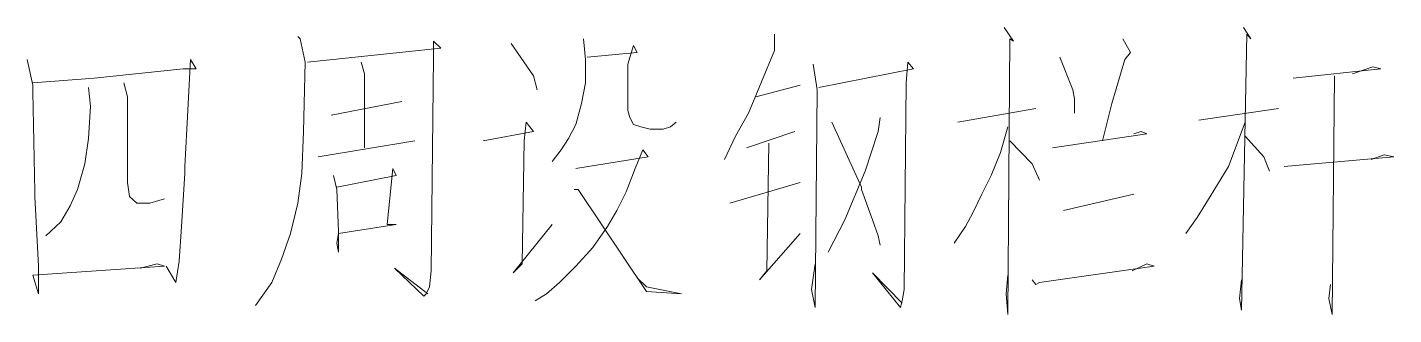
# Model space of a CAD drawing. Header units: millimetres. Extents: x 0 to 586, y 0 to 414.
# Drawn here: x 275.86 to 289.6, y 203.84 to 206.73 of the extents above; entities that cross this region are included whole.
import ezdxf

# ---------------------------------------------------------------- set-up
doc = ezdxf.new("R2010")
doc.units = ezdxf.units.MM

msp = doc.modelspace()

# ---------------------------------------------------------------- linework, layer by layer
at = {"color": 0, "lineweight": 0}
for points in [[(285.679444, 206.727778), (285.774694, 206.590194), (285.735889, 206.611361), (285.71825, 203.842056), (285.700611, 204.050194), (285.71825, 204.237167)], [(288.085389, 206.727778), (288.159472, 206.611361), (288.120667, 206.66075), (288.064222, 203.887917), (288.046583, 204.004333), (288.064222, 204.191306)], [(278.581556, 206.636056), (278.602722, 206.611361), (278.655639, 206.378528), (278.638, 205.680028), (278.620361, 205.260222), (278.581556, 204.960361), (278.507472, 204.656972), (278.41575, 204.399444), (278.3205, 204.166611), (278.154694, 203.933778)], [(278.676806, 206.378528), (280.017361, 206.519639), (279.943278, 206.590194), (279.943278, 206.427917), (279.922111, 204.283028), (279.904472, 204.12075), (279.869194, 204.050194), (279.848028, 204.029028), (279.551694, 204.307722), (279.886833, 204.050194)], [(280.726444, 206.5655), (280.948694, 206.240944), (280.9875, 206.099833)], [(281.453167, 206.611361), (281.470806, 206.403222), (281.470806, 206.170389), (281.432, 205.96225), (281.375556, 205.750583), (281.301472, 205.613), (281.227389, 205.496583), (281.135667, 205.380167)], [(283.372278, 206.66075), (283.372278, 206.494944), (283.111222, 205.867), (282.980694, 205.634167), (282.867806, 205.401333)], [(286.871833, 206.611361), (286.949444, 206.473778), (286.893, 206.403222), (286.762472, 205.96225), (286.667222, 205.588306)], [(281.488444, 206.427917), (281.992917, 206.473778), (281.954111, 206.544333), (281.897667, 206.357361), (281.897667, 206.195083), (281.897667, 206.053972), (281.897667, 205.891694), (281.918833, 205.821139), (281.954111, 205.750583), (282.028194, 205.729417), (282.123444, 205.704722), (282.253972, 205.704722), (282.328056, 205.729417), (282.3845, 205.775278)], [(286.240361, 206.427917), (286.370889, 206.099833), (286.388528, 206.008111), (286.388528, 205.867)], [(275.861639, 206.403222), (275.918083, 206.145694), (275.918083, 206.078667), (275.935722, 205.076778), (275.935722, 205.027389), (275.974528, 204.328889), (275.974528, 204.050194), (275.918083, 204.237167), (277.241, 204.328889), (277.166917, 204.353583), (276.997583, 204.307722)], [(277.258639, 204.328889), (277.353889, 204.166611), (277.389167, 204.378278), (277.410333, 204.727528), (277.445611, 205.260222), (277.445611, 205.330778), (277.46325, 205.704722), (277.502056, 206.403222), (277.5585, 206.3115), (277.427972, 206.3115), (276.531917, 206.21625), (275.918083, 206.170389)], [(279.216556, 206.378528), (279.251833, 206.262111), (279.251833, 205.51775)], [(283.760333, 206.357361), (283.799139, 206.099833), (283.7815, 203.912611), (283.742694, 204.096056), (283.7815, 204.353583)], [(283.816778, 206.124528), (284.769278, 206.3115), (284.712833, 206.378528), (284.695194, 206.170389), (284.674028, 204.096056), (284.656389, 203.979639), (284.63875, 203.912611), (284.356528, 204.261861), (284.656389, 203.958472)], [(288.586333, 206.21625), (289.46475, 206.3115), (289.387139, 206.332667), (289.182528, 206.262111)], [(276.831778, 206.170389), (276.867056, 206.029278), (276.867056, 205.729417), (276.867056, 205.380167), (276.867056, 205.1685), (276.888222, 205.027389), (276.962306, 204.960361), (277.092833, 204.960361), (277.241, 205.006222)], [(283.185306, 206.029278), (283.629806, 206.145694)], [(288.999083, 206.240944), (288.977917, 203.842056), (288.942639, 204.004333), (288.960278, 204.145444)], [(276.475472, 206.124528), (276.496639, 205.937556), (276.475472, 205.613), (276.440194, 205.355472), (276.366111, 205.097944), (276.292028, 204.935667), (276.196778, 204.773389), (276.048611, 204.632278)], [(279.625778, 205.983417), (278.916694, 205.845833)], [(285.213778, 205.775278), (285.996944, 205.912861)], [(287.637361, 205.796444), (288.438167, 205.912861)], [(280.444222, 205.588306), (280.948694, 205.680028), (280.874611, 205.775278), (280.856972, 205.588306), (280.835806, 204.353583), (280.744083, 204.261861), (281.135667, 204.748694)], [(284.434139, 205.821139), (284.412972, 205.680028), (284.282444, 205.284917), (284.077833, 204.794556), (283.912028, 204.47)], [(283.947306, 205.775278), (284.247167, 205.122639), (284.247167, 205.097944), (284.356528, 204.794556), (284.412972, 204.632278), (284.434139, 204.540556)], [(288.103028, 205.775278), (287.933694, 205.330778), (287.75025, 205.027389), (287.619722, 204.81925), (287.506833, 204.656972)], [(283.576889, 205.680028), (283.090056, 205.51775)], [(285.71825, 205.729417), (285.644167, 205.471889), (285.548917, 205.239056), (285.457194, 205.052083), (285.365472, 204.865111), (285.291389, 204.727528), (285.1785, 204.561722)], [(286.166278, 205.51775), (287.11525, 205.658861), (287.058806, 205.680028), (286.984722, 205.658861)], [(288.103028, 205.634167), (288.29, 205.426028), (288.346444, 205.284917)], [(278.786167, 205.426028), (279.756306, 205.588306)], [(281.375556, 205.309611), (282.102278, 205.426028), (282.049361, 205.496583), (281.97175, 205.309611), (281.880028, 205.076778), (281.788306, 204.889806), (281.693056, 204.727528), (281.544889, 204.515861), (281.375556, 204.328889), (281.20975, 204.166611), (281.079222, 204.050194), (280.966333, 203.979639)], [(283.315833, 205.563611), (283.294667, 204.283028), (283.220583, 204.191306), (283.629806, 204.656972)], [(285.735889, 205.588306), (285.961667, 205.355472), (286.03575, 205.193194)], [(288.494611, 205.330778), (289.595278, 205.426028), (289.500028, 205.447194), (289.3695, 205.401333)], [(278.937861, 205.239056), (278.973139, 205.097944), (278.990778, 204.678139), (278.990778, 204.47), (278.973139, 204.561722), (278.990778, 204.656972), (279.569333, 204.748694), (279.477611, 204.748694), (279.534056, 205.309611), (279.569333, 205.239056), (278.973139, 205.122639)], [(281.357917, 205.097944), (281.396722, 205.097944), (282.084639, 204.074889), (282.437417, 204.050194), (282.084639, 204.12075), (281.992917, 204.212472)], [(283.629806, 205.1685), (282.92425, 204.960361)], [(286.275639, 204.889806), (286.984722, 205.052083)], [(285.961667, 204.191306), (285.996944, 204.145444), (286.03575, 204.166611), (287.189333, 204.328889), (287.11525, 204.353583), (286.967083, 204.283028)]]:
    msp.add_lwpolyline(points, dxfattribs=at)

doc.saveas('drawing.dxf')
